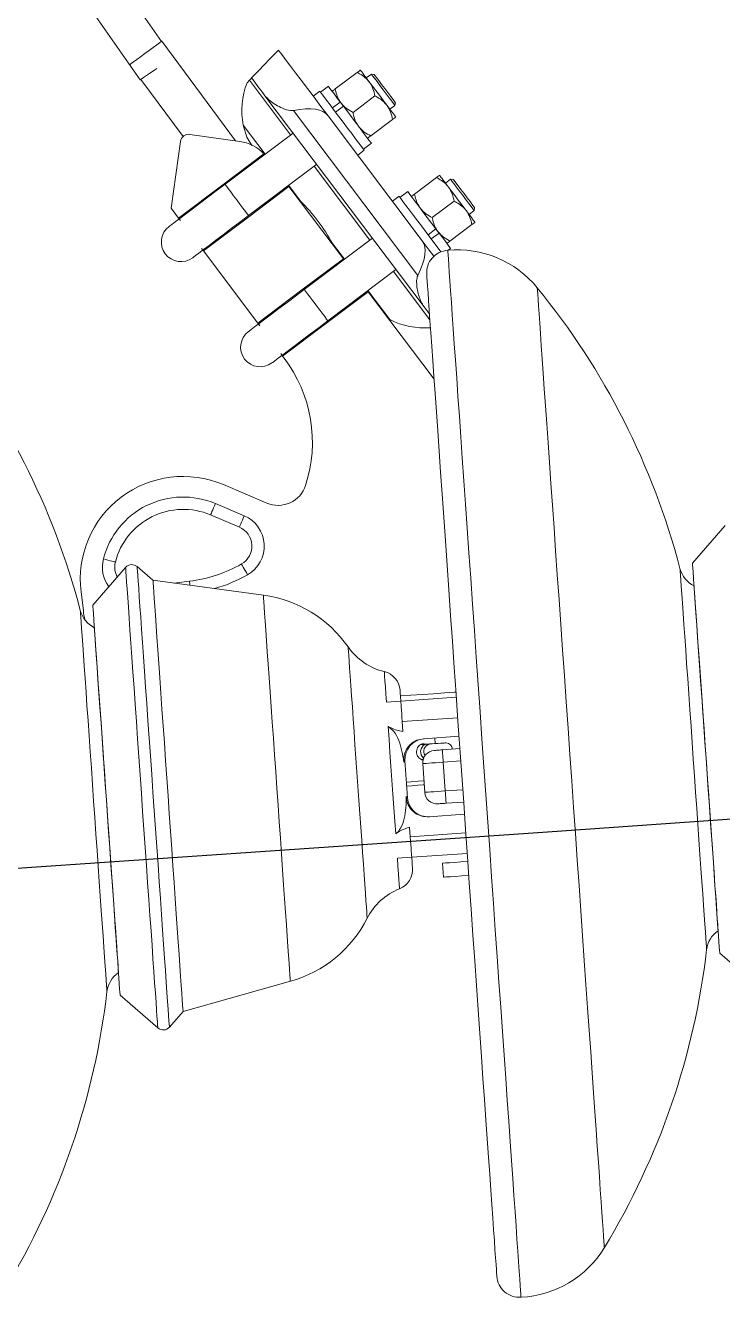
# Model space of a CAD drawing. Header units: millimetres. Extents: x 1587714 to 3094800, y -694377 to -413614.
# Drawn here: x 2255285.1 to 2255454.4, y -549895.6 to -549585.8 of the extents above; entities that cross this region are included whole.
import ezdxf

# ---------------------------------------------------------------- set-up
doc = ezdxf.new("R2010")
doc.units = ezdxf.units.MM

# ---------------------------------------------------------------- blocks, each defined once
blk = doc.blocks.new('poste RT1 vista lateral')
at = {"color": 7, "linetype": 'Continuous', "lineweight": 15}
for p, q in [((-1069.6401, 9155.9951), (-1078.793, 9169.1253)), ((-1086.6684, 9163.6359), (-1074.8026, 9146.6138)), ((-1051.6664, 9131.8375), (-1069.5402, 9156.0685)), ((-1041.2182, 9153.8693), (-1041.1949, 9153.8874)), ((-1074.5992, 9146.7549), (-1064.3608, 9132.8751)), ((-1048.8319, 9145.9405), (-1048.2537, 9146.5422)), ((-1027.3837, 9144.4327), (-1022.0689, 9148.4372)), ((-1018.6374, 9148.0462), (-1019.8774, 9147.1116)), ((-1017.9371, 9147.948), (-1018.6374, 9148.0462)), ((-1031.1722, 9143.9101), (-1032.7694, 9142.7066)), ((-1029.0691, 9145.086), (-1030.976, 9143.6498)), ((-1044.4829, 9142.7972), (-1005.8197, 9091.4895)), ((-1026.1733, 9141.2436), (-1028.0802, 9139.8064)), ((-1025.4137, 9140.2356), (-1027.3203, 9138.7984)), ((-1025.7615, 9140.6972), (-1026.1733, 9141.2436)), ((-1023.0882, 9138.7326), (-1017.7736, 9142.7371)), ((-1014.1482, 9139.5089), (-1012.9082, 9140.4435)), ((-1012.9082, 9140.4435), (-1012.8097, 9141.1435)), ((-1037.5797, 9139.2247), (-1007.3511, 9099.1103)), ((-1029.1585, 9137.9144), (-1006.2894, 9107.5665)), ((-1018.7928, 9133.0315), (-1013.478, 9137.037)), ((-1037.645, 9133.723), (-1054.1767, 9121.2651)), ((-1048.8741, 9132.6949), (-1049.7379, 9135.6389)), ((-1049.5405, 9134.7768), (-1049.7088, 9135.5397)), ((-1064.9793, 9131.6888), (-1067.2595, 9115.4639)), ((-1050.5969, 9131.6878), (-1062.7205, 9133.3911)), ((-1047.6727, 9130.696), (-1048.8741, 9132.6949)), ((-1020.5356, 9129.7948), (-1018.6288, 9131.232)), ((-1054.743, 9121.1392), (-1044.7418, 9128.6761)), ((-1044.7418, 9128.6761), (-1044.5783, 9128.4987)), ((-1021.9366, 9128.3309), (-1020.3394, 9129.5344)), ((-1048.4475, 9113.6624), (-1031.9156, 9126.1203)), ((-1065.4542, 9113.0683), (-1054.743, 9121.1392)), ((-1008.1255, 9118.8762), (-1002.8109, 9122.8806)), ((-999.3793, 9122.4896), (-1000.6193, 9121.556)), ((-998.6791, 9122.3914), (-999.3793, 9122.4896)), ((-1048.7248, 9113.1532), (-1038.6714, 9120.7291)), ((-1025.4316, 9103.1586), (-1038.6714, 9120.7291)), ((-1011.914, 9118.3535), (-1013.5114, 9117.15)), ((-1009.8111, 9119.5304), (-1011.718, 9118.0932)), ((-1067.2595, 9115.4639), (-1065.4542, 9113.0683)), ((-1035.8419, 9117.1986), (-1036.5176, 9117.87)), ((-1003.8301, 9113.176), (-998.5153, 9117.1805)), ((-993.6501, 9114.8869), (-993.5517, 9115.5869)), ((-1048.7248, 9113.1532), (-1059.436, 9105.0813)), ((-994.8901, 9113.9523), (-993.6501, 9114.8869)), ((-1002.9547, 9110.4314), (-1004.8615, 9108.9942)), ((-1002.1993, 9109.4291), (-1004.1062, 9107.9919)), ((-1002.623, 9109.9908), (-1002.1993, 9109.4291)), ((-999.5348, 9107.4759), (-994.22, 9111.4804)), ((-1018.387, 9108.1664), (-1034.9187, 9095.7095)), ((-1027.5878, 9106.0206), (-1028.0456, 9106.8522)), ((-999.9418, 9105.2449), (-999.3707, 9105.6754)), ((-1059.436, 9105.0813), (-1046.1962, 9087.5117)), ((-1035.485, 9095.5827), (-1025.4316, 9103.1586)), ((-1029.1893, 9088.1059), (-1012.6576, 9100.5637)), ((-1046.1962, 9087.5117), (-1035.485, 9095.5827)), ((-1029.4668, 9087.5966), (-1019.4134, 9095.1726)), ((-1003.4017, 9073.9243), (-1019.4134, 9095.1726)), ((-1029.4668, 9087.5966), (-1040.178, 9079.5247)), ((-1014.1494, 9088.411), (-1014.4731, 9088.6161)), ((-1040.178, 9079.5247), (-1039.8025, 9079.0269)), ((-1044.0039, 9043.8048), (-1054.5697, 9048.2899)), ((-1056.5233, 9043.6875), (-1049.5111, 9040.7111)), ((-1050.6834, 9037.9493), (-1057.6953, 9040.9257)), ((-932.6814, 9038.3456), (-940.6474, 9029.1817)), ((-1071.677, 9025.0313), (-1075.5042, 9028.3577)), ((-1078.3258, 9028.1603), (-1086.2917, 9018.9965)), ((-1089.1516, 9022.2308), (-1088.586, 9017.6236)), ((-1044.864, 9021.414), (-1071.677, 9025.0313)), ((-1066.6259, 9024.3499), (-1062.8125, 9024.8181)), ((-940.169, 9022.341), (-940.1705, 9022.341)), ((-1011.4832, 8995.683), (-1014.9659, 8995.4398)), ((-1011.4832, 8995.683), (-997.9965, 8996.6261)), ((-1011.1344, 8990.6952), (-1010.9693, 8988.3339)), ((-1005.5655, 8985.184), (-1006.6919, 8985.1048)), ((-1005.9856, 8986.5201), (-997.3321, 8987.1247)), ((-1005.5655, 8985.184), (-1005.6104, 8985.1744)), ((-1005.0978, 8985.2164), (-1005.5655, 8985.184)), ((-1003.1257, 8985.3537), (-1003.2207, 8986.7127)), ((-1001.382, 8983.8345), (-997.1228, 8984.1321)), ((-1010.4701, 8981.1938), (-1010.7449, 8980.8695)), ((-1006.1607, 8980.4928), (-1005.6724, 8973.51)), ((-1001.1728, 8980.8419), (-1000.6846, 8973.8591)), ((-996.216, 8971.164), (-1000.4752, 8970.8655)), ((-1004.6602, 8967.5658), (-996.0068, 8968.1714)), ((-1009.1779, 8962.7144), (-1009.343, 8965.0757)), ((-1012.3117, 8957.4826), (-1008.829, 8957.7267)), ((-995.3423, 8958.6699), (-1008.829, 8957.7267)), ((-1001.3671, 8956.2933), (-1001.1297, 8952.8973)), ((-934.0206, 8934.4132), (-924.8567, 8926.4472)), ((-1064.3526, 8920.2864), (-1038.3039, 8927.6001)), ((-1079.6649, 8924.228), (-1070.501, 8916.2619)), ((-1067.6796, 8916.4593), (-1064.3526, 8920.2864))]:
    blk.add_line(p, q, dxfattribs=at)
at = {"color": 8, "linetype": 'Continuous', "lineweight": 15}
for p, q in [((-1048.2537, 9146.5422), (-1038.2499, 9133.2671)), ((-1049.7379, 9135.6389), (-1044.4373, 9128.6046)), ((-1032.5207, 9125.6644), (-1018.9919, 9107.7105)), ((-1038.7079, 9121.0019), (-1035.8419, 9117.1986)), ((-1028.0456, 9106.8522), (-1025.1791, 9103.048)), ((-1013.2624, 9100.1078), (-1004.4113, 9088.362)), ((-1019.4499, 9095.4453), (-1014.1494, 9088.411)), ((-997.6478, 8991.6384), (-1011.1344, 8990.6952)), ((-1005.6104, 8985.1744), (-1006.7015, 8985.0981)), ((-1006.0584, 8981.5056), (-1006.4538, 8981.478)), ((-996.9136, 8981.1394), (-1001.1728, 8980.8419)), ((-1000.6846, 8973.8591), (-996.4253, 8974.1566)), ((-1009.1779, 8962.7144), (-995.6911, 8963.6576))]:
    blk.add_line(p, q, dxfattribs=at)
at = {"color": 7, "linetype": 'Continuous', "lineweight": 15, "flags": 128}
for points in [[(-1077.2657, 9150.3703), (-1077.2297, 9150.397), (-1076.946, 9150.6059), (-1076.3993, 9151.0093), (-1075.6306, 9151.5767), (-1074.6965, 9152.2652), (-1073.6665, 9153.0253), (-1072.617, 9153.7988), (-1071.6259, 9154.5302), (-1070.7664, 9155.1644), (-1070.1024, 9155.6536), (-1069.6832, 9155.9636), (-1069.5402, 9156.0685), (-1069.5402, 9156.0685)], [(-1041.2182, 9153.8693), (-1041.3524, 9153.7291), (-1041.7554, 9153.3105), (-1042.4251, 9152.6124), (-1043.3602, 9151.6387), (-1044.557, 9150.3922), (-1046.0126, 9148.8759), (-1047.7223, 9147.0963)], [(-1029.1585, 9137.9144), (-1030.8713, 9140.1879), (-1032.5496, 9142.4147), (-1034.1586, 9144.55), (-1035.6657, 9146.5499), (-1037.0406, 9148.3743), (-1038.2549, 9149.986), (-1039.2842, 9151.3516), (-1040.1072, 9152.4436), (-1040.7073, 9153.2399), (-1041.0723, 9153.7244), (-1041.1949, 9153.8874)], [(-1074.8026, 9146.6138), (-1074.7804, 9146.629), (-1074.5224, 9146.8083), (-1073.9929, 9147.1774), (-1073.2316, 9147.7086), (-1072.2949, 9148.3619), (-1071.252, 9149.0886), (-1070.7626, 9149.43)], [(-1021.3081, 9149.0104), (-1021.2714, 9148.9617), (-1021.1617, 9148.8168), (-1020.9812, 9148.5764), (-1020.7328, 9148.2465), (-1020.4205, 9147.8326), (-1020.05, 9147.3414), (-1019.6277, 9146.7807), (-1019.1604, 9146.1608)], [(-1044.4829, 9142.7972), (-1044.9983, 9143.481), (-1045.4852, 9144.1275), (-1045.9418, 9144.7331), (-1046.3669, 9145.2977), (-1046.7586, 9145.8175), (-1047.116, 9146.2914), (-1047.4374, 9146.7177), (-1047.7223, 9147.0963)], [(-1019.1604, 9146.1608), (-1018.6567, 9145.4913), (-1018.1245, 9144.7856), (-1017.5735, 9144.0541), (-1017.0128, 9143.3102), (-1016.452, 9142.5664), (-1015.901, 9141.8349), (-1015.3691, 9141.1292), (-1014.8651, 9140.4607)], [(-1015.7728, 9144.2448), (-1016.5457, 9145.27), (-1017.2612, 9146.2199), (-1017.8663, 9147.0229), (-1018.3162, 9147.6199), (-1018.5775, 9147.967), (-1018.6374, 9148.0462)], [(-1017.9371, 9147.948), (-1017.93, 9147.9384), (-1017.76, 9147.7124), (-1017.3778, 9147.206), (-1016.8177, 9146.4621), (-1016.1292, 9145.5485), (-1015.3734, 9144.5453)], [(-1031.1722, 9143.9101), (-1031.0633, 9143.7651), (-1030.7371, 9143.3322), (-1030.2071, 9142.6293), (-1029.4949, 9141.6842), (-1028.6295, 9140.536), (-1027.6465, 9139.2314), (-1026.586, 9137.8238), (-1025.4917, 9136.3713), (-1024.408, 9134.9332), (-1023.3797, 9133.5685), (-1022.4485, 9132.3335), (-1021.6529, 9131.2768), (-1021.0249, 9130.4442), (-1020.591, 9129.8682), (-1020.3683, 9129.5726), (-1020.3394, 9129.5344)], [(-1029.0691, 9145.086), (-1029.0489, 9145.0593), (-1028.8474, 9144.7923), (-1028.4383, 9144.2496), (-1027.8386, 9143.4533), (-1027.0728, 9142.4376), (-1026.1733, 9141.2436)], [(-1012.9082, 9140.4435), (-1012.968, 9140.5227), (-1013.2293, 9140.8698), (-1013.6792, 9141.4668), (-1014.2843, 9142.2698), (-1015, 9143.2187), (-1015.7728, 9144.2448)], [(-1015.3734, 9144.5453), (-1014.6179, 9143.5429), (-1013.9293, 9142.6293), (-1013.369, 9141.8855), (-1012.9871, 9141.3791), (-1012.8168, 9141.153), (-1012.8097, 9141.1435)], [(-1025.4137, 9140.2356), (-1025.4926, 9140.3405), (-1025.7615, 9140.6972)], [(-1025.4137, 9140.2356), (-1024.3711, 9138.8518), (-1023.307, 9137.4394), (-1022.2654, 9136.0575), (-1021.2895, 9134.7625), (-1020.4202, 9133.6085), (-1019.6931, 9132.6443), (-1019.139, 9131.9081), (-1018.7804, 9131.4322), (-1018.6323, 9131.2367), (-1018.6288, 9131.232)], [(-1014.8651, 9140.4607), (-1014.3978, 9139.8408), (-1013.9756, 9139.28), (-1013.6051, 9138.7879), (-1013.293, 9138.374), (-1013.0443, 9138.0441), (-1012.8638, 9137.8047), (-1012.7541, 9137.6588), (-1012.7174, 9137.6101)], [(-1054.1767, 9121.2651), (-1056.3006, 9119.6648), (-1058.3722, 9118.1037), (-1060.3406, 9116.6207), (-1062.1571, 9115.2522), (-1063.7769, 9114.0315), (-1065.1607, 9112.9882), (-1066.2739, 9112.1499), (-1067.089, 9111.5357), (-1067.5864, 9111.1609), (-1067.7535, 9111.035)], [(-1002.0501, 9123.4538), (-1002.0134, 9123.4052), (-1001.9037, 9123.2602), (-1001.7232, 9123.0199), (-1001.4746, 9122.6909), (-1001.1625, 9122.276), (-1000.792, 9121.7849), (-1000.3695, 9121.2241), (-999.9024, 9120.6042)], [(-996.5147, 9118.6883), (-997.2877, 9119.7144), (-998.0032, 9120.6633), (-998.6083, 9121.4663), (-999.0582, 9122.0633), (-999.3195, 9122.4105), (-999.3793, 9122.4896)], [(-998.6791, 9122.3914), (-998.6719, 9122.3819), (-998.502, 9122.1568), (-998.1198, 9121.6494), (-997.5597, 9120.9056), (-996.8712, 9119.992), (-996.1154, 9118.9896)], [(-1038.6714, 9120.7291), (-1038.7825, 9120.876), (-1038.8159, 9120.9208)], [(-1011.914, 9118.3535), (-1011.8052, 9118.2086), (-1011.4791, 9117.7766), (-1010.9491, 9117.0728), (-1010.2367, 9116.1277), (-1009.3715, 9114.9794), (-1008.3885, 9113.6748), (-1007.328, 9112.2672), (-1006.2336, 9110.8157), (-1005.15, 9109.3776), (-1004.1215, 9108.0128), (-1003.1905, 9106.7769), (-1002.3946, 9105.7212), (-1001.7669, 9104.8877), (-1001.7396, 9104.8515)], [(-1009.8111, 9119.5304), (-1009.8039, 9119.5208), (-1009.6409, 9119.3044), (-1009.268, 9118.8094), (-1008.7008, 9118.0569), (-1007.9626, 9117.0775), (-1007.0843, 9115.9112), (-1006.1025, 9114.6085), (-1005.058, 9113.2228), (-1003.9939, 9111.8104), (-1002.9547, 9110.4314)], [(-999.9024, 9120.6042), (-999.3984, 9119.9357), (-998.8665, 9119.229), (-998.3153, 9118.4985), (-997.7547, 9117.7537), (-997.194, 9117.0098), (-996.643, 9116.2783), (-996.1109, 9115.5726), (-995.6071, 9114.9041)], [(-993.6501, 9114.8869), (-993.71, 9114.9661), (-993.9713, 9115.3132), (-994.4212, 9115.9102), (-995.0263, 9116.7132), (-995.7418, 9117.6631), (-996.5147, 9118.6883)], [(-996.1154, 9118.9896), (-995.3598, 9117.9864), (-994.6713, 9117.0728), (-994.111, 9116.3298), (-993.7288, 9115.8225), (-993.5588, 9115.5965), (-993.5517, 9115.5869)], [(-1062.0243, 9103.4314), (-1061.8572, 9103.5573), (-1061.3598, 9103.9321), (-1060.5444, 9104.5462), (-1059.4313, 9105.3855), (-1058.0477, 9106.4278), (-1056.4277, 9107.6485), (-1054.6111, 9109.018), (-1052.643, 9110.501), (-1050.5714, 9112.0622), (-1048.4475, 9113.6624)], [(-995.6071, 9114.9041), (-995.1398, 9114.2842), (-994.7173, 9113.7235), (-994.347, 9113.2314), (-994.0347, 9112.8175), (-993.7863, 9112.4875), (-993.6056, 9112.2481), (-993.4961, 9112.1022), (-993.4594, 9112.0536)], [(-1002.623, 9109.9908), (-1002.947, 9110.4209), (-1002.9547, 9110.4314)], [(-1002.1993, 9109.4291), (-1001.3081, 9108.2465), (-1000.5531, 9107.2442), (-999.9661, 9106.465), (-999.5713, 9105.9415), (-999.3848, 9105.6945), (-999.3707, 9105.6754)], [(-1003.4348, 9103.7779), (-1004.5766, 9105.293), (-1006.2894, 9107.5665)], [(-1025.2871, 9102.967), (-1025.3097, 9102.9965), (-1025.4316, 9103.1586)], [(-1034.9187, 9095.7095), (-1037.0426, 9094.1083), (-1039.1142, 9092.5481), (-1041.0823, 9091.0641), (-1042.8988, 9089.6956), (-1044.5189, 9088.4749), (-1045.9024, 9087.4326), (-1047.0156, 9086.5933), (-1047.831, 9085.9792), (-1048.3283, 9085.6044), (-1048.4955, 9085.4785)], [(-1019.4134, 9095.1726), (-1019.5352, 9095.3337), (-1019.5579, 9095.3643)], [(-1004.5083, 9089.7491), (-1004.8174, 9090.1591), (-1005.3043, 9090.8057), (-1005.8197, 9091.4895)], [(-1042.7663, 9077.8748), (-1042.5991, 9078.0017), (-1042.1018, 9078.3765), (-1041.2864, 9078.9906), (-1040.1732, 9079.8289), (-1038.7897, 9080.8722), (-1037.1696, 9082.0929), (-1035.3531, 9083.4615), (-1033.3847, 9084.9444), (-1031.3134, 9086.5056), (-1029.1893, 9088.1059)], [(-1056.5233, 9043.6875), (-1056.7519, 9043.1487), (-1056.9717, 9042.6308), (-1057.1744, 9042.1531), (-1057.352, 9041.7344), (-1057.4979, 9041.3911), (-1057.6062, 9041.1355), (-1057.6729, 9040.9791), (-1057.6953, 9040.9257)], [(-1049.5111, 9040.7111), (-1049.74, 9040.1723), (-1049.9598, 9039.6544), (-1050.1625, 9039.1766), (-1050.3401, 9038.758), (-1050.4858, 9038.4147), (-1050.5943, 9038.1591), (-1050.6608, 9038.0027), (-1050.6834, 9037.9493)], [(-1080.8112, 9029.4759), (-1080.867, 9029.4902), (-1081.0325, 9029.5321), (-1081.3011, 9029.6008), (-1081.6626, 9029.6933), (-1082.1032, 9029.8049), (-1082.6058, 9029.9336), (-1083.151, 9030.0729), (-1083.7182, 9030.2169)], [(-1048.6869, 9026.3898), (-1048.9761, 9026.899), (-1049.2539, 9027.3883), (-1049.5099, 9027.8394), (-1049.7345, 9028.2342), (-1049.9186, 9028.5594), (-1050.0554, 9028.7997), (-1050.1398, 9028.9485), (-1050.1682, 9028.999)], [(-940.6474, 9029.1817), (-940.6443, 9029.1378), (-940.6198, 9028.7869), (-940.571, 9028.0888), (-940.4982, 9027.0474), (-940.402, 9025.6712), (-940.283, 9023.9708), (-940.1422, 9021.9576), (-939.9807, 9019.6469), (-939.7995, 9017.0557), (-939.6, 9014.2043), (-939.3839, 9011.1125), (-939.1525, 9007.8032), (-938.9077, 9004.3023), (-938.6511, 9000.6344), (-938.3849, 8996.8274), (-938.1109, 8992.9087), (-937.8311, 8988.9071), (-937.5477, 8984.854), (-937.2627, 8980.778), (-936.9782, 8976.7087), (-936.6962, 8972.6775), (-936.4191, 8968.714), (-936.1487, 8964.8478), (-935.8872, 8961.1065), (-935.6362, 8957.5188), (-935.3979, 8954.1104), (-935.1739, 8950.907), (-934.9659, 8947.9325), (-934.7754, 8945.2088), (-934.604, 8942.7559), (-934.4526, 8940.5921), (-934.3226, 8938.7333), (-934.215, 8937.1932), (-934.1304, 8935.9839), (-934.0694, 8935.1132), (-934.0327, 8934.5887), (-934.0206, 8934.4132)], [(-1071.677, 9025.0313), (-1071.6645, 9024.852), (-1071.6271, 9024.317), (-1071.565, 9023.4282), (-1071.4787, 9022.1932), (-1071.3686, 9020.6196), (-1071.2357, 9018.719), (-1071.0807, 9016.5036), (-1070.9048, 9013.9878), (-1070.7092, 9011.1907), (-1070.4952, 9008.1294), (-1070.2643, 9004.8268), (-1070.0179, 9001.3039), (-1069.7579, 8997.5855), (-1069.486, 8993.6965), (-1069.2039, 8989.6643), (-1068.9139, 8985.5158), (-1068.6176, 8981.2796), (-1068.3172, 8976.9843), (-1068.0148, 8972.6593), (-1067.7124, 8968.3344), (-1067.4121, 8964.0391), (-1067.1158, 8959.8019), (-1066.8257, 8955.6534), (-1066.5438, 8951.6213), (-1066.2718, 8947.7322), (-1066.0118, 8944.0138), (-1065.7654, 8940.491), (-1065.5345, 8937.1884), (-1065.3204, 8934.1271), (-1065.1248, 8931.33), (-1064.949, 8928.8151), (-1064.794, 8926.5988), (-1064.6611, 8924.6981), (-1064.551, 8923.1246), (-1064.4647, 8921.8895), (-1064.4025, 8921.0007), (-1064.3651, 8920.4657), (-1064.3526, 8920.2864)], [(-1062.8125, 9024.8181), (-1062.8054, 9024.7609), (-1062.7846, 9024.5921), (-1062.7508, 9024.3165), (-1062.7055, 9023.9465), (-1062.6897, 9023.8189)], [(-940.2655, 9023.699), (-940.253, 9023.5207), (-940.2156, 9022.9857), (-940.1537, 9022.0997), (-940.0676, 9020.8695), (-939.9583, 9019.3064), (-939.8267, 9017.4229), (-939.6737, 9015.2361), (-939.5007, 9012.7633), (-939.3094, 9010.0262), (-939.1012, 9007.0488), (-938.8779, 9003.8559), (-938.6415, 9000.4742), (-938.3939, 8996.9342), (-938.1372, 8993.2644), (-937.8738, 8989.4965), (-937.6058, 8985.6637), (-937.3354, 8981.7965), (-937.0651, 8977.9303), (-936.797, 8974.0975), (-936.5335, 8970.3295), (-936.277, 8966.6598), (-936.0294, 8963.1197), (-935.7929, 8959.738), (-935.5696, 8956.5451), (-935.3614, 8953.5677), (-935.17, 8950.8307), (-934.9971, 8948.3578), (-934.8442, 8946.171), (-934.7125, 8944.2875), (-934.6031, 8942.7245), (-934.5172, 8941.4942), (-934.4552, 8940.6083), (-934.4178, 8940.0733), (-934.4053, 8939.8949), (-934.4053, 8939.8949)], [(-1086.2917, 9018.9965), (-1086.2886, 9018.9526), (-1086.2642, 9018.6026), (-1086.2153, 9017.9045), (-1086.1425, 9016.8631), (-1086.0463, 9015.487), (-1085.9273, 9013.7856), (-1085.7865, 9011.7724), (-1085.625, 9009.4626), (-1085.4438, 9006.8715), (-1085.2445, 9004.02), (-1085.0282, 9000.9282), (-1084.7968, 8997.6189), (-1084.552, 8994.118), (-1084.2956, 8990.4501), (-1084.0292, 8986.6421), (-1083.7553, 8982.7235), (-1083.4755, 8978.7228), (-1083.192, 8974.6697), (-1082.907, 8970.5927), (-1082.6225, 8966.5244), (-1082.3407, 8962.4932), (-1082.0635, 8958.5297), (-1081.7931, 8954.6635), (-1081.5315, 8950.9223), (-1081.2806, 8947.3345), (-1081.0422, 8943.9261), (-1080.8182, 8940.7227), (-1080.6103, 8937.7482), (-1080.4198, 8935.0245), (-1080.2483, 8932.5716), (-1080.097, 8930.4078), (-1079.967, 8928.5491), (-1079.8593, 8927.0089), (-1079.7747, 8925.7996), (-1079.7139, 8924.9289), (-1079.6772, 8924.4034), (-1079.6649, 8924.228)], [(-1085.9099, 9013.5148), (-1085.8974, 9013.3364), (-1085.8599, 9012.8014), (-1085.798, 9011.9154), (-1085.712, 9010.6852), (-1085.6027, 9009.1221), (-1085.471, 9007.2386), (-1085.318, 9005.0519), (-1085.1452, 9002.579), (-1084.9537, 8999.8419), (-1084.7456, 8996.8646), (-1084.5223, 8993.6717), (-1084.2858, 8990.2899), (-1084.0382, 8986.7499), (-1083.7817, 8983.0801), (-1083.5182, 8979.3122), (-1083.2501, 8975.4784), (-1082.9797, 8971.6122), (-1082.7094, 8967.746), (-1082.4414, 8963.9132), (-1082.1779, 8960.1452), (-1081.9213, 8956.4755), (-1081.6737, 8952.9355), (-1081.4373, 8949.5537), (-1081.214, 8946.3608), (-1081.0057, 8943.3835), (-1080.8144, 8940.6464), (-1080.6414, 8938.1735), (-1080.4885, 8935.9868), (-1080.3568, 8934.1033), (-1080.2475, 8932.5392), (-1080.1615, 8931.3099), (-1080.0995, 8930.424), (-1080.0621, 8929.889), (-1080.0497, 8929.7097), (-1080.0497, 8929.7097)], [(-1011.6686, 8998.3342), (-1011.6568, 8998.1654), (-1011.6215, 8997.6609), (-1011.5634, 8996.8293), (-1011.4832, 8995.683)], [(-1011.1344, 8990.6952), (-1011.2025, 8991.668), (-1011.268, 8992.6045), (-1011.3282, 8993.4666), (-1011.3811, 8994.2219), (-1011.4245, 8994.8428), (-1011.4567, 8995.3034), (-1011.4766, 8995.5876), (-1011.4832, 8995.683)], [(-1012.7278, 8963.4335), (-1012.942, 8966.4958), (-1013.1677, 8969.7239), (-1013.4013, 8973.0647), (-1013.6388, 8976.4616), (-1013.8764, 8979.8586), (-1014.1099, 8983.1984), (-1014.3357, 8986.4266), (-1014.5498, 8989.4898)], [(-1000.5488, 8985.534), (-1000.6981, 8985.5235), (-1001.1235, 8985.4939), (-1001.7601, 8985.45), (-1002.511, 8985.3976), (-1003.262, 8985.3442), (-1003.8986, 8985.3003), (-1004.3239, 8985.2707), (-1004.4733, 8985.2602)], [(-1003.3773, 8983.6943), (-1003.3389, 8983.6972), (-1003.2254, 8983.7058), (-1003.041, 8983.7182), (-1002.7929, 8983.7353), (-1002.4905, 8983.7563), (-1002.1456, 8983.7811), (-1001.7713, 8983.8068), (-1001.382, 8983.8345)], [(-1001.382, 8983.8345), (-1001.3781, 8983.7763), (-1001.3662, 8983.6066), (-1001.3468, 8983.33), (-1001.3208, 8982.9581), (-1001.2891, 8982.5041), (-1001.2529, 8981.9872), (-1001.2136, 8981.4255), (-1001.1728, 8980.8419)], [(-1010.4701, 8981.1938), (-1010.3924, 8980.0828), (-1010.3139, 8978.9612), (-1010.2351, 8977.8349), (-1010.1561, 8976.7048), (-1010.0771, 8975.5747), (-1009.9983, 8974.4484), (-1009.9199, 8973.3269), (-1009.8422, 8972.2159)], [(-1001.1728, 8980.8419), (-1002.1459, 8980.7732), (-1003.0816, 8980.7084), (-1003.9439, 8980.6483), (-1004.6998, 8980.5949), (-1005.32, 8980.552), (-1005.781, 8980.5195), (-1006.0648, 8980.4995), (-1006.1607, 8980.4928)], [(-1010.1085, 8976.0239), (-1008.9475, 8976.105), (-1007.3004, 8976.2204), (-1005.8688, 8976.3205)], [(-1005.7991, 8975.323), (-1006.0189, 8975.3077), (-1007.3355, 8975.2152), (-1008.8068, 8975.1122), (-1010.0388, 8975.0264)], [(-1005.6724, 8973.51), (-1005.5765, 8973.5167), (-1005.2927, 8973.5367), (-1004.8317, 8973.5682), (-1004.2115, 8973.6121), (-1003.4556, 8973.6645), (-1002.5932, 8973.7256), (-1001.6575, 8973.7904), (-1000.6846, 8973.8591)], [(-1000.6846, 8973.8591), (-1000.6437, 8973.2745), (-1000.6044, 8972.7137), (-1000.5682, 8972.1959), (-1000.5365, 8971.7429), (-1000.5105, 8971.37), (-1000.4912, 8971.0934), (-1000.4793, 8970.9237), (-1000.4752, 8970.8655)], [(-1000.4752, 8970.8655), (-1000.8644, 8970.8388), (-1001.2388, 8970.8121), (-1001.5836, 8970.7882), (-1001.8861, 8970.7673), (-1002.1341, 8970.7501), (-1002.3186, 8970.7367), (-1002.432, 8970.7291), (-1002.4704, 8970.7263)], [(-1008.829, 8957.7267), (-1008.8357, 8957.8221), (-1008.8556, 8958.1063), (-1008.8878, 8958.5669), (-1008.9312, 8959.1877), (-1008.984, 8959.9431), (-1009.0443, 8960.8052), (-1009.1098, 8961.7417), (-1009.1779, 8962.7144)], [(-1008.829, 8957.7267), (-1008.7489, 8956.5804), (-1008.6908, 8955.7488), (-1008.6555, 8955.2443), (-1008.6437, 8955.0755)], [(-995.2063, 8956.7235), (-996.8929, 8956.6061), (-998.4398, 8956.4974), (-999.6816, 8956.4106), (-1000.5941, 8956.3468), (-1001.1592, 8956.3076), (-1001.3662, 8956.2933), (-1001.3671, 8956.2933)], [(-994.9688, 8953.3284), (-996.6554, 8953.2101), (-998.2025, 8953.1024), (-999.4443, 8953.0156), (-1000.3566, 8952.9517), (-1000.9218, 8952.9126), (-1001.1288, 8952.8973), (-1001.1297, 8952.8973)]]:
    blk.add_lwpolyline(points, dxfattribs=at)
at = {"color": 8, "linetype": 'Continuous', "lineweight": 15, "flags": 128}
for points in [[(-1054.5985, 9120.9475), (-1054.6212, 9120.9771), (-1054.743, 9121.1392)], [(-1051.3121, 9117.4638), (-1052.0849, 9118.4899), (-1052.8006, 9119.4388), (-1053.4057, 9120.2418), (-1053.8556, 9120.8388), (-1054.1169, 9121.186), (-1054.1767, 9121.2651)], [(-1048.4475, 9113.6624), (-1048.5074, 9113.7416), (-1048.7687, 9114.0887), (-1049.2186, 9114.6857), (-1049.8237, 9115.4887), (-1050.5392, 9116.4386), (-1051.3121, 9117.4638)], [(-1048.7248, 9113.1532), (-1048.8469, 9113.3143), (-1048.8693, 9113.3448)], [(-1035.3405, 9095.391), (-1035.3631, 9095.4215), (-1035.485, 9095.5827)], [(-1032.0541, 9091.9072), (-1032.8268, 9092.9334), (-1033.5423, 9093.8832), (-1034.1477, 9094.6862), (-1034.5976, 9095.2832), (-1034.8586, 9095.6294), (-1034.9187, 9095.7095)], [(-978.3505, 9096.1268), (-978.3381, 9095.9494), (-978.301, 9095.4192), (-978.2392, 9094.5361), (-978.153, 9093.3039), (-978.0428, 9091.7265), (-977.9085, 9089.8077), (-977.7509, 9087.5542), (-977.5705, 9084.9726), (-977.3675, 9082.0706), (-977.1427, 9078.8567), (-976.8969, 9075.3415), (-976.6309, 9071.5353), (-976.3451, 9067.4489), (-976.0407, 9063.0963), (-975.7186, 9058.4891), (-975.3796, 9053.6425), (-975.025, 9048.5699), (-974.6557, 9043.2885), (-974.2728, 9037.8134), (-973.8775, 9032.161), (-973.471, 9026.3484), (-973.0546, 9020.3936), (-972.6296, 9014.3139), (-972.1971, 9008.1294), (-971.7585, 9001.858), (-971.3152, 8995.5189), (-970.8685, 8989.1303), (-970.4198, 8982.713), (-969.9703, 8976.2852), (-969.5216, 8969.8679), (-969.0749, 8963.4802), (-968.6316, 8957.1402), (-968.193, 8950.8688), (-967.7605, 8944.6843), (-967.3354, 8938.6055), (-966.919, 8932.6508), (-966.5126, 8926.8382), (-966.1173, 8921.1857), (-965.7344, 8915.7097), (-965.3651, 8910.4283), (-965.0105, 8905.3557), (-964.6715, 8900.5091), (-964.3494, 8895.9029), (-964.045, 8891.5493), (-963.7592, 8887.4638), (-963.4932, 8883.6567), (-963.2472, 8880.1415), (-963.0225, 8876.9286), (-962.8196, 8874.0256), (-962.6391, 8871.444), (-962.4816, 8869.1905), (-962.3473, 8867.2717), (-962.2371, 8865.6943), (-962.1509, 8864.4621), (-962.0891, 8863.579), (-962.052, 8863.0488), (-962.0396, 8862.8714)], [(-1029.1893, 9088.1059), (-1029.2494, 9088.186), (-1029.5104, 9088.5321), (-1029.9603, 9089.1291), (-1030.5657, 9089.9321), (-1031.2812, 9090.882), (-1032.0541, 9091.9072)], [(-1029.4668, 9087.5966), (-1029.5886, 9087.7587), (-1029.6113, 9087.7883)], [(-1075.5042, 9028.3577), (-1075.5011, 9028.3139), (-1075.4765, 9027.9601), (-1075.4271, 9027.2553), (-1075.3537, 9026.2043), (-1075.2563, 9024.8129), (-1075.1359, 9023.0896), (-1074.9929, 9021.0469), (-1074.8286, 9018.6961), (-1074.6438, 9016.0525), (-1074.4396, 9013.1333), (-1074.2175, 9009.9566), (-1073.9787, 9006.5424), (-1073.7249, 9002.9118), (-1073.4575, 8999.0895), (-1073.1785, 8995.0974), (-1072.8893, 8990.9623), (-1072.592, 8986.7108), (-1072.2883, 8982.3678), (-1071.9802, 8977.9618), (-1071.6696, 8973.5215), (-1071.3586, 8969.0735), (-1071.0491, 8964.6466), (-1070.743, 8960.2692), (-1070.4423, 8955.9681), (-1070.1488, 8951.771), (-1069.8644, 8947.7046), (-1069.591, 8943.7945), (-1069.3301, 8940.0647), (-1069.0837, 8936.5399), (-1068.8531, 8933.2421), (-1068.6398, 8930.1913), (-1068.4451, 8927.4085), (-1068.2704, 8924.9089), (-1068.1166, 8922.7107), (-1067.9849, 8920.8252), (-1067.8759, 8919.2669), (-1067.7904, 8918.0443), (-1067.7289, 8917.166), (-1067.6919, 8916.6367), (-1067.6796, 8916.4593)], [(-1078.3258, 9028.1603), (-1078.3227, 9028.1165), (-1078.298, 9027.7627), (-1078.2487, 9027.0588), (-1078.1751, 9026.0069), (-1078.0778, 9024.6155), (-1077.9574, 9022.8922), (-1077.8145, 9020.8495), (-1077.6501, 9018.4987), (-1077.4652, 9015.8551), (-1077.2611, 9012.9359), (-1077.0391, 9009.7592), (-1076.8003, 9006.345), (-1076.5464, 9002.7144), (-1076.2791, 8998.8921), (-1076, 8994.9), (-1075.7108, 8990.7658), (-1075.4135, 8986.5134), (-1075.1098, 8982.1703), (-1074.8017, 8977.7644), (-1074.4912, 8973.3241), (-1074.1802, 8968.8761), (-1073.8706, 8964.4492), (-1073.5646, 8960.0718), (-1073.2638, 8955.7707), (-1072.9703, 8951.5736), (-1072.6859, 8947.5071), (-1072.4125, 8943.5971), (-1072.1517, 8939.8682), (-1071.9052, 8936.3425), (-1071.6746, 8933.0447), (-1071.4613, 8929.9939), (-1071.2667, 8927.211), (-1071.0919, 8924.7115), (-1070.9382, 8922.5132), (-1070.8064, 8920.6288), (-1070.6974, 8919.0695), (-1070.6119, 8917.8479), (-1070.5505, 8916.9686), (-1070.5134, 8916.4393), (-1070.501, 8916.2619), (-1070.501, 8916.2619)], [(-1044.864, 9021.414), (-1044.8515, 9021.2357), (-1044.8142, 9020.7016), (-1044.7522, 9019.8157), (-1044.6661, 9018.5854), (-1044.5567, 9017.0195), (-1044.4246, 9015.1303), (-1044.2708, 9012.9311), (-1044.0966, 9010.4401), (-1043.9033, 9007.6754), (-1043.6923, 9004.658), (-1043.4653, 9001.4117), (-1043.2239, 8997.9603), (-1042.9701, 8994.3306), (-1042.7057, 8990.5503), (-1042.4328, 8986.6478), (-1042.1535, 8982.6529), (-1041.8698, 8978.595), (-1041.5839, 8974.5076), (-1041.2981, 8970.4192), (-1041.0144, 8966.3622), (-1040.7349, 8962.3663), (-1040.4621, 8958.4639), (-1040.1977, 8954.6835), (-1039.9439, 8951.0539), (-1039.7026, 8947.6025), (-1039.4755, 8944.3562), (-1039.2646, 8941.3388), (-1039.0713, 8938.5741), (-1038.8971, 8936.0831), (-1038.7433, 8933.8849), (-1038.6112, 8931.9947), (-1038.5017, 8930.4287), (-1038.4156, 8929.1985), (-1038.3537, 8928.3125), (-1038.3163, 8927.7785), (-1038.3039, 8927.6001), (-1038.3039, 8927.6001)], [(-1024.2688, 9008.8465), (-1024.2658, 9008.8027), (-1024.2414, 9008.4536), (-1024.1929, 9007.7593), (-1024.1206, 9006.7275), (-1024.0256, 9005.3675), (-1023.9087, 9003.6957), (-1023.7712, 9001.7292), (-1023.6145, 8999.4891), (-1023.4403, 8996.9981), (-1023.2505, 8994.283), (-1023.047, 8991.3733), (-1022.832, 8988.2987), (-1022.6079, 8985.0934), (-1022.3768, 8981.7898), (-1022.1415, 8978.4234), (-1021.9042, 8975.0302), (-1021.6675, 8971.6465), (-1021.434, 8968.3068), (-1021.2062, 8965.0481), (-1020.9863, 8961.9038), (-1020.7768, 8958.9083), (-1020.5799, 8956.0921), (-1020.3976, 8953.4857), (-1020.232, 8951.1168), (-1020.0847, 8949.0101), (-1019.9572, 8947.1886), (-1019.8511, 8945.6704), (-1019.7675, 8944.4735), (-1019.707, 8943.6095), (-1019.6705, 8943.0869), (-1019.6583, 8942.9123)], [(-1014.9659, 8995.4398), (-1015.1078, 8997.4682), (-1015.2292, 8999.2039), (-1015.3283, 9000.622), (-1015.4039, 9001.7035), (-1015.4549, 9002.4331), (-1015.4806, 9002.8002), (-1015.4838, 9002.846)], [(-1011.5699, 8996.9237), (-1009.0768, 8997.0982), (-1006.2465, 8997.2956), (-1003.5062, 8997.4873), (-1000.8991, 8997.6695), (-998.4663, 8997.8402), (-998.0833, 8997.8669)], [(-1000.4901, 8985.533), (-1000.5614, 8985.5273), (-1000.9411, 8985.5015), (-1001.5871, 8985.4558), (-1002.3898, 8985.3995), (-1003.213, 8985.3423), (-1003.917, 8985.2927), (-1004.3824, 8985.2602), (-1004.5311, 8985.2498)], [(-1011.7938, 8950.0763), (-1011.797, 8950.1221), (-1011.8228, 8950.4902), (-1011.8738, 8951.2188), (-1011.9494, 8952.3003), (-1012.0485, 8953.7194), (-1012.1699, 8955.4551), (-1012.3117, 8957.4826)]]:
    blk.add_lwpolyline(points, dxfattribs=at)
at = {"color": 5, "linetype": 'Continuous', "lineweight": 15, "flags": 128}
for points in [[(-1000.0762, 9105.2325), (-1000.0731, 9105.1886), (-1000.0483, 9104.8338), (-999.9987, 9104.1262), (-999.9247, 9103.0667), (-999.8262, 9101.6591), (-999.7037, 9099.9072), (-999.5574, 9097.8148), (-999.3878, 9095.3887), (-999.1953, 9092.6363), (-998.9805, 9089.5636), (-998.7439, 9086.18), (-998.4862, 9082.4959), (-998.2082, 9078.5201), (-997.9106, 9074.2638), (-997.5943, 9069.7396), (-997.26, 9064.9598), (-996.9088, 9059.9377), (-996.5417, 9054.6877), (-996.1596, 9049.2232), (-995.7637, 9043.5612), (-995.3549, 9037.7162), (-994.9346, 9031.7042), (-994.5038, 9025.5435), (-994.0637, 9019.2502), (-993.6156, 9012.8415), (-993.1607, 9006.3365), (-992.7003, 8999.7523), (-992.2356, 8993.108), (-991.7681, 8986.4209), (-991.2988, 8979.7108), (-990.8293, 8972.996), (-990.3607, 8966.2955), (-989.8944, 8959.6274), (-989.4317, 8953.0098), (-988.9739, 8946.4629), (-988.5222, 8940.0036), (-988.0781, 8933.6512), (-987.6425, 8927.4218), (-987.2166, 8921.3336), (-986.802, 8915.4027), (-986.3995, 8909.6472), (-986.0104, 8904.0825), (-985.6356, 8898.7229), (-985.2763, 8893.5854), (-984.9335, 8888.6826), (-984.6081, 8884.0287), (-984.301, 8879.637), (-984.0131, 8875.52), (-983.7452, 8871.6881), (-983.4979, 8868.1529), (-983.2721, 8864.9247), (-983.0684, 8862.0102), (-982.8873, 8859.4201), (-982.7292, 8857.1608), (-982.5948, 8855.2372), (-982.4843, 8853.657), (-982.398, 8852.423), (-982.3362, 8851.5389), (-982.299, 8851.0077), (-982.2866, 8850.8303)], [(-1005.1805, 9099.3626), (-1005.1681, 9099.1843), (-1005.1307, 9098.6493), (-1005.0685, 9097.7595), (-1004.9816, 9096.5168), (-1004.8703, 9094.9261), (-1004.735, 9092.9911), (-1004.576, 9090.7176), (-1004.3939, 9088.1131), (-1004.1891, 9085.1843), (-1003.9622, 9081.9399), (-1003.714, 9078.3894), (-1003.4451, 9074.5442), (-1003.1562, 9070.4138), (-1002.8484, 9066.0117), (-1002.5225, 9061.3511), (-1002.1794, 9056.4444), (-1001.8201, 9051.306), (-1001.4458, 9045.9521), (-1001.0574, 9040.3979), (-1000.6562, 9034.6596), (-1000.2431, 9028.7545), (-999.8197, 9022.6986), (-999.3871, 9016.5112), (-998.9464, 9010.2103), (-998.4991, 9003.813), (-998.0465, 8997.3395), (-997.5896, 8990.8078), (-997.1302, 8984.237), (-996.6695, 8977.648), (-996.2087, 8971.0581), (-995.7493, 8964.4883), (-995.2925, 8957.9566), (-994.8398, 8951.483), (-994.3924, 8945.0858), (-993.9518, 8938.7839), (-993.5191, 8932.5964), (-993.0957, 8926.5416), (-992.6827, 8920.6355), (-992.2815, 8914.8972), (-991.8931, 8909.343), (-991.5188, 8903.9891), (-991.1595, 8898.8516), (-990.8164, 8893.945), (-990.4904, 8889.2834), (-990.1826, 8884.8822), (-989.8938, 8880.7518), (-989.6249, 8876.9066), (-989.3766, 8873.3561), (-989.1497, 8870.1117), (-988.9449, 8867.183), (-988.7628, 8864.5775), (-988.6039, 8862.3049), (-988.4686, 8860.3699), (-988.3574, 8858.7792), (-988.2705, 8857.5366), (-988.2082, 8856.6468), (-988.1708, 8856.1118), (-988.1584, 8855.9334)], [(-943.6726, 9027.8809), (-943.6603, 9027.7054), (-943.6234, 9027.178), (-943.5622, 9026.3035), (-943.4773, 9025.0885), (-943.3692, 9023.5436), (-943.2388, 9021.6782), (-943.087, 9019.5076), (-942.9151, 9017.0491), (-942.7243, 9014.3197), (-942.516, 9011.3423), (-942.2919, 9008.137), (-942.0537, 9004.7305), (-941.8031, 9001.1475), (-941.5422, 8997.4158), (-941.2729, 8993.5639), (-940.9971, 8989.6204), (-940.717, 8985.616), (-940.4349, 8981.58), (-940.1527, 8977.545), (-939.8727, 8973.5405), (-939.5969, 8969.5971), (-939.3275, 8965.7443), (-939.0666, 8962.0125), (-938.816, 8958.4296), (-938.5778, 8955.0231), (-938.3537, 8951.8187), (-938.1455, 8948.8404), (-937.9547, 8946.1119), (-937.7827, 8943.6524), (-937.6309, 8941.4828), (-937.5005, 8939.6174), (-937.3924, 8938.0715), (-937.3075, 8936.8565), (-937.2464, 8935.9829), (-937.2095, 8935.4556), (-937.1973, 8935.2791)], [(-1089.3169, 9017.6966), (-1089.3046, 9017.5202), (-1089.2678, 9016.9938), (-1089.2066, 9016.1192), (-1089.1216, 9014.9043), (-1089.0136, 9013.3584), (-1088.8832, 9011.4939), (-1088.7313, 9009.3234), (-1088.5594, 9006.8648), (-1088.3686, 9004.1354), (-1088.1603, 9001.158), (-1087.9363, 8997.9527), (-1087.698, 8994.5462), (-1087.4476, 8990.9632), (-1087.1866, 8987.2315), (-1086.9172, 8983.3796), (-1086.6415, 8979.4362), (-1086.3615, 8975.4307), (-1086.0793, 8971.3957), (-1085.797, 8967.3607), (-1085.517, 8963.3553), (-1085.2413, 8959.4119), (-1084.9718, 8955.56), (-1084.7109, 8951.8282), (-1084.4604, 8948.2453), (-1084.2221, 8944.8388), (-1083.9981, 8941.6344), (-1083.7899, 8938.6561), (-1083.599, 8935.9267), (-1083.4271, 8933.4681), (-1083.2754, 8931.2975), (-1083.145, 8929.4331), (-1083.0368, 8927.8872), (-1082.9518, 8926.6722), (-1082.8908, 8925.7987), (-1082.8538, 8925.2713), (-1082.8416, 8925.0948)]]:
    blk.add_lwpolyline(points, dxfattribs=at)
at = {"color": 7, "linetype": 'Continuous', "lineweight": 15}
for centre, radius, start, end in [((-1031.9323, 9139.2635), 18.1708, 158.441914, 191.50652), ((-1205.657, 9298.0432), 218.4681, 316.094649, 316.295999), ((-1062.9987, 9131.4107), 2, 82, 172.000001), ((-1051.9886, 9121.7847), 10, 43.558267, 82), ((-1064.8889, 9107.2331), 4.76, 127, 307), ((-1005.7571, 9104.5279), 18.1708, 242.49348, 274.677627), ((-1045.6308, 9081.6768), 4.76, 127, 307), ((-1066.956, 9058.5651), 34, 342.059632, 37), ((-1064.3379, 9025.2771), 25, 67, 187), ((-1041.2688, 9050.2484), 7, 247, 342.059632), ((-1064.3379, 9025.2771), 20, 67, 165.700158), ((-1064.3379, 9025.2771), 17, 67, 165.700158), ((-1052.6371, 9033.3467), 8, 299.587805, 67), ((-1052.6371, 9033.3467), 5, 299.587805, 67), ((-1075.9661, 9028.2411), 8, 165.700158, 216.526356), ((-1075.9661, 9028.2411), 5, 165.700158, 208.782273), ((-1076.8164, 9026.8486), 2, 49, 139), ((-1066.956, 9058.5651), 34, 277, 299.587805), ((-1066.956, 9058.5651), 37, 286.076717, 299.587805), ((-1048.8744, 8991.6835), 30, 34.89653, 82.317581), ((-1058.8095, 9021.28), 30, 187, 191.195903), ((-1011.966, 9017.4278), 15, 214.89653, 256.436725), ((-1016.6564, 8997.9856), 5, 4, 76.436725), ((-1005.4822, 8981.5427), 5, 94, 184), ((-1004.0436, 8983.4649), 1.85, 105.24949, 212.8545), ((-1034.452, 9406.4573), 422.269, 273.91643, 274.063347), ((-1004.4523, 8984.9606), 0.3, 94, 105.235302), ((-1000.5279, 8985.2351), 0.3, 82.764698, 94), ((-1000.7231, 8983.6974), 1.85, 9.661661, 82.764698), ((-1003.1679, 8980.7021), 3, 94, 184), ((-1002.6796, 8973.7191), 3, 184, 274), ((-1004.8544, 8972.5646), 5, 184, 274), ((-1013.6315, 8954.7266), 5, 291.563275, 4), ((-1006.2809, 8936.1263), 15, 111.563275, 153.10347), ((-1046.413, 8956.4835), 30, 285.682419, 333.10347), ((-1069.189, 8917.7718), 2, 229, 319)]:
    blk.add_arc(centre, radius, start, end, dxfattribs=at)
at = {"color": 5, "linetype": 'Continuous', "lineweight": 15}
for centre, radius, start, end in [((-999.694, 9099.7461), 5.5, 93.984922, 184), ((-997.758, 9080.2929), 25.0474, 39.209971, 95.310398), ((-1117.8145, 8982.3299), 180, 14.657221, 39.213083), ((-1263.4588, 8972.1454), 180, 14.657221, 39.213083), ((-937.3838, 9029.5261), 6.5003, 194.657221, 243.684476), ((-1083.0282, 9019.3416), 6.5003, 194.657221, 243.684476), ((-930.7408, 8934.5256), 6.5003, 124.315524, 173.342779), ((-1115.9839, 8956.1514), 180, 328.786917, 353.342779), ((-1076.3851, 8924.3412), 6.5003, 124.315524, 173.342779), ((-1261.6283, 8945.967), 180, 328.786917, 353.342779), ((-983.462, 8875.8504), 25.0474, 272.689602, 328.790029), ((-982.6717, 8856.3171), 5.5, 184, 274.015078)]:
    blk.add_arc(centre, radius, start, end, dxfattribs=at)
at = {"color": 8, "linetype": 'Continuous', "lineweight": 15}
blk.add_arc((-1004.6336, 8983.3896), 2.0347, 118.691777, 229.836822, dxfattribs=at)
at = {"color": 7, "linetype": 'Continuous', "lineweight": 15}
for centre, start_param, end_param in [((-1128.1893, 9063.2893), 0, 0.31069431), ((-1105.3203, 9032.9411), 5.97249099, 6.28318531)]:
    blk.add_ellipse(centre, major_axis=(99.0308, 74.6251), ratio=0.16129032, start_param=start_param, end_param=end_param, dxfattribs=at)
for points, knots in [([(-1021.3081, 9149.0104), (-1021.3089, 9149.0097), (-1021.319, 9149.0022), (-1021.5846, 9148.8028), (-1021.9881, 9148.4982), (-1022.0689, 9148.4372)], [0, 0, 0, 0, 0.06604377, 0.81287623, 1, 1, 1, 1]), ([(-1019.1604, 9146.1608), (-1019.4896, 9146.5372), (-1020.1598, 9147.3037), (-1021.2122, 9147.9917), (-1021.875, 9148.3364), (-1022.0689, 9148.4372)], [0, 0, 0, 0, 0.40568055, 0.82609361, 1, 1, 1, 1]), ([(-1017.7736, 9142.7371), (-1017.9073, 9143.3307), (-1018.1797, 9144.5395), (-1018.772, 9145.6365), (-1019.1499, 9146.1465), (-1019.1604, 9146.1608)], [0, 0, 0, 0, 0.48394503, 0.9855387, 1, 1, 1, 1]), ([(-1028.1443, 9143.8596), (-1028.1435, 9143.8602), (-1028.1334, 9143.8677), (-1027.8675, 9144.0671), (-1027.4645, 9144.3717), (-1027.3837, 9144.4327)], [0, 0, 0, 0, 0.06604487, 0.8128898, 1, 1, 1, 1]), ([(-1025.9966, 9141.009), (-1026.2679, 9141.4291), (-1026.8204, 9142.2844), (-1027.1914, 9143.4858), (-1027.3402, 9144.2183), (-1027.3837, 9144.4327)], [0, 0, 0, 0, 0.40562341, 0.82596708, 1, 1, 1, 1]), ([(-1037.5797, 9139.2247), (-1037.8208, 9139.2106), (-1038.7426, 9139.1568), (-1040.8059, 9139.9484), (-1043.0063, 9141.1678), (-1044.0933, 9142.3673), (-1044.4829, 9142.7972)], [0, 0, 0, 0, 0.08125713, 0.31074118, 0.75296333, 1, 1, 1, 1]), ([(-1023.0882, 9138.7326), (-1023.6215, 9139.0249), (-1024.7077, 9139.62), (-1025.6035, 9140.4911), (-1025.986, 9140.995), (-1025.9966, 9141.009)], [0, 0, 0, 0, 0.48404216, 0.98566362, 1, 1, 1, 1]), ([(-1014.8651, 9140.4607), (-1015.1942, 9140.8371), (-1015.8645, 9141.6036), (-1016.9168, 9142.2916), (-1017.5796, 9142.6362), (-1017.7736, 9142.7371)], [0, 0, 0, 0, 0.40568064, 0.82609357, 1, 1, 1, 1]), ([(-1013.478, 9137.037), (-1013.6118, 9137.6306), (-1013.8845, 9138.8394), (-1014.4766, 9139.9364), (-1014.8545, 9140.4464), (-1014.8651, 9140.4607)], [0, 0, 0, 0, 0.48395184, 0.98553868, 1, 1, 1, 1]), ([(-1021.7013, 9135.3089), (-1021.9726, 9135.729), (-1022.525, 9136.5843), (-1022.8962, 9137.7856), (-1023.0447, 9138.5181), (-1023.0882, 9138.7326)], [0, 0, 0, 0, 0.40562769, 0.82597558, 1, 1, 1, 1]), ([(-1012.7174, 9137.6101), (-1012.7182, 9137.6095), (-1012.7283, 9137.602), (-1012.9942, 9137.4026), (-1013.3972, 9137.098), (-1013.478, 9137.037)], [0, 0, 0, 0, 0.06604487, 0.8128898, 1, 1, 1, 1]), ([(-1018.7928, 9133.0315), (-1019.3264, 9133.324), (-1020.413, 9133.9196), (-1021.3059, 9134.7921), (-1021.6906, 9135.2949), (-1021.7013, 9135.3089)], [0, 0, 0, 0, 0.48409775, 0.98563534, 1, 1, 1, 1]), ([(-1019.5536, 9132.4584), (-1019.5528, 9132.459), (-1019.5427, 9132.4665), (-1019.2772, 9132.668), (-1018.8736, 9132.9709), (-1018.7928, 9133.0315)], [0, 0, 0, 0, 0.06604525, 0.81292232, 1, 1, 1, 1]), ([(-1002.0501, 9123.4538), (-1002.0509, 9123.4532), (-1002.061, 9123.4456), (-1002.3266, 9123.2463), (-1002.7301, 9122.9417), (-1002.8109, 9122.8806)], [0, 0, 0, 0, 0.06604377, 0.81287623, 1, 1, 1, 1]), ([(-999.9024, 9120.6042), (-1000.2315, 9120.9806), (-1000.9016, 9121.7472), (-1001.9541, 9122.4351), (-1002.6169, 9122.7798), (-1002.8109, 9122.8806)], [0, 0, 0, 0, 0.40564412, 0.82609481, 1, 1, 1, 1]), ([(-1008.8863, 9118.303), (-1008.8855, 9118.3036), (-1008.8754, 9118.3112), (-1008.6098, 9118.5105), (-1008.2063, 9118.8151), (-1008.1255, 9118.8762)], [0, 0, 0, 0, 0.06604377, 0.81287623, 1, 1, 1, 1]), ([(-1006.7386, 9115.4525), (-1007.0099, 9115.8729), (-1007.5622, 9116.7287), (-1007.9333, 9117.93), (-1008.082, 9118.662), (-1008.1255, 9118.8762)], [0, 0, 0, 0, 0.40580622, 0.82616528, 1, 1, 1, 1]), ([(-998.5153, 9117.1805), (-998.6492, 9117.7741), (-998.9218, 9118.9829), (-999.514, 9120.08), (-999.8918, 9120.5899), (-999.9024, 9120.6042)], [0, 0, 0, 0, 0.48395173, 0.98553889, 1, 1, 1, 1]), ([(-1028.0456, 9106.8522), (-1029.1435, 9108.7013), (-1031.3613, 9112.4367), (-1034.3385, 9115.6008), (-1035.8419, 9117.1986)], [0, 0, 0, 0, 0.49502467, 1, 1, 1, 1]), ([(-1003.8301, 9113.176), (-1004.3638, 9113.4682), (-1005.4505, 9114.063), (-1006.3433, 9114.9356), (-1006.7279, 9115.4385), (-1006.7386, 9115.4525)], [0, 0, 0, 0, 0.48404476, 0.98563408, 1, 1, 1, 1]), ([(-995.6071, 9114.9041), (-995.9361, 9115.2805), (-996.6062, 9116.0471), (-997.6585, 9116.735), (-998.3214, 9117.0797), (-998.5153, 9117.1805)], [0, 0, 0, 0, 0.40566066, 0.82608772, 1, 1, 1, 1]), ([(-1065.0014, 9112.4675), (-1065.0898, 9112.5847), (-1065.3296, 9112.9029), (-1065.406, 9113.0043), (-1065.4542, 9113.0683)], [0, 0, 0, 0, 0.36853056, 1, 1, 1, 1]), ([(-1002.4433, 9109.7524), (-1002.7145, 9110.1724), (-1003.267, 9111.0278), (-1003.6382, 9112.2291), (-1003.7867, 9112.9616), (-1003.8301, 9113.176)], [0, 0, 0, 0, 0.40562769, 0.82597558, 1, 1, 1, 1]), ([(-994.22, 9111.4804), (-994.3537, 9112.074), (-994.6261, 9113.2829), (-995.2186, 9114.3798), (-995.5965, 9114.8898), (-995.6071, 9114.9041)], [0, 0, 0, 0, 0.48393396, 0.98553882, 1, 1, 1, 1]), ([(-993.4594, 9112.0536), (-993.4601, 9112.053), (-993.4692, 9112.0454), (-993.7362, 9111.8461), (-994.1392, 9111.5414), (-994.22, 9111.4804)], [0, 0, 0, 0, 0.06604357, 0.81289139, 1, 1, 1, 1]), ([(-999.5348, 9107.4759), (-1000.0683, 9107.7681), (-1001.1549, 9108.363), (-1002.0479, 9109.2355), (-1002.4325, 9109.7384), (-1002.4433, 9109.7524)], [0, 0, 0, 0, 0.4840062, 0.98563376, 1, 1, 1, 1]), ([(-1059.436, 9105.0813), (-1059.4768, 9105.1356), (-1059.5469, 9105.2289), (-1059.7829, 9105.5424), (-1059.8816, 9105.6735)], [0, 0, 0, 0, 0.58187963, 1, 1, 1, 1]), ([(-1000.2956, 9106.9028), (-1000.2948, 9106.9034), (-1000.2847, 9106.9109), (-1000.0186, 9107.1103), (-999.6155, 9107.4149), (-999.5348, 9107.4759)], [0, 0, 0, 0, 0.06604426, 0.81289153, 1, 1, 1, 1]), ([(-1005.8197, 9091.4895), (-1005.8381, 9091.5142), (-1006.3574, 9092.2114), (-1007.1392, 9093.9654), (-1007.6654, 9096.4597), (-1007.6418, 9098.2389), (-1007.4492, 9098.9076), (-1007.3608, 9099.0903), (-1007.3511, 9099.1103)], [0, 0, 0, 0, 0.01356632, 0.38258427, 0.76631824, 0.93169106, 0.992532, 1, 1, 1, 1]), ([(-1045.7434, 9086.9109), (-1045.8318, 9087.0282), (-1046.0716, 9087.3464), (-1046.148, 9087.4477), (-1046.1962, 9087.5117)], [0, 0, 0, 0, 0.36853056, 1, 1, 1, 1]), ([(-1040.178, 9079.5247), (-1040.2188, 9079.579), (-1040.2889, 9079.6723), (-1040.5249, 9079.9858), (-1040.6236, 9080.1169)], [0, 0, 0, 0, 0.58187963, 1, 1, 1, 1]), ([(-1014.5498, 8989.4898), (-1013.6202, 8989.049), (-1012.4669, 8988.5022), (-1011.2126, 8988.3613), (-1010.9693, 8988.3339)], [0, 0, 0, 0, 0.80606539, 1, 1, 1, 1]), ([(-1014.5498, 8989.4898), (-1014.0934, 8989.1441), (-1012.9346, 8988.2662), (-1011.8974, 8986.0951), (-1011.1496, 8983.5446), (-1010.8806, 8981.7665), (-1010.7449, 8980.8695)], [0, 0, 0, 0, 0.17527525, 0.44507667, 0.72007999, 1, 1, 1, 1]), ([(-1010.7449, 8980.8695), (-1010.7633, 8981.4116), (-1010.8001, 8982.4953), (-1010.1613, 8984.0429), (-1009.0799, 8985.3347), (-1007.6286, 8986.252), (-1006.5194, 8986.4329), (-1005.9856, 8986.5201)], [0, 0, 0, 0, 0.19590084, 0.39159926, 0.59335099, 0.80426687, 1, 1, 1, 1]), ([(-1006.0614, 8981.3559), (-1006.0809, 8981.3549), (-1006.2698, 8981.3451), (-1006.6555, 8981.5301), (-1007.1384, 8981.9076), (-1007.5054, 8982.4702), (-1007.6848, 8983.127), (-1007.6503, 8983.8001), (-1007.42, 8984.4184), (-1007.0281, 8984.9208), (-1006.5551, 8985.2453), (-1006.2323, 8985.3017), (-1006.0876, 8985.327)], [0, 0, 0, 0, 0.01262633, 0.12199866, 0.2333863, 0.34751115, 0.46077991, 0.5709551, 0.68050805, 0.79282771, 0.90714894, 1, 1, 1, 1]), ([(-1006.0876, 8985.327), (-1005.9128, 8985.3324), (-1005.7098, 8985.3387), (-1005.547, 8985.2229), (-1005.5244, 8985.2068)], [0, 0, 0, 0, 0.86150061, 1, 1, 1, 1]), ([(-1010.1595, 8972.4991), (-1010.1676, 8971.5998), (-1010.1837, 8969.8038), (-1010.555, 8967.1848), (-1011.2972, 8965.0427), (-1012.18, 8963.8629), (-1012.6528, 8963.4923), (-1012.7278, 8963.4335)], [0, 0, 0, 0, 0.27778547, 0.55471126, 0.81440676, 0.97058542, 1, 1, 1, 1]), ([(-1010.1595, 8972.4991), (-1010.1564, 8972.4979), (-1009.9542, 8972.4164), (-1009.8978, 8972.3154), (-1009.8422, 8972.2159)], [0, 0, 0, 0, 0.0155878, 1, 1, 1, 1]), ([(-1004.6602, 8967.5658), (-1005.2478, 8967.5832), (-1006.4227, 8967.6181), (-1008.0441, 8968.4048), (-1009.3099, 8969.6372), (-1010.0418, 8971.0905), (-1010.1249, 8972.0841), (-1010.1595, 8972.4991)], [0, 0, 0, 0, 0.21240987, 0.42468731, 0.63837706, 0.8489318, 1, 1, 1, 1]), ([(-1009.343, 8965.0757), (-1010.3103, 8964.7373), (-1011.5102, 8964.3176), (-1012.5301, 8963.5771), (-1012.7278, 8963.4335)], [0, 0, 0, 0, 0.806113583, 1, 1, 1, 1])]:
    blk.add_open_spline(points, degree=3, knots=knots, dxfattribs=at)

msp = doc.modelspace()

# ---------------------------------------------------------------- linework, layer by layer
at = {"color": 4}
msp.add_arc((2234764.5004, -211499.4674), 338618.7241, 265.19288608, 273.661235159, dxfattribs=at)
at = {"color": 5}
msp.add_arc((2227885.3469, -149696.4433), 401031.0256, 266.927135612, 274.075330051, dxfattribs=at)

# ---------------------------------------------------------------- block references
msp.add_blockref('poste RT1 vista lateral', (2256387.7201, -558745.6049))

doc.saveas('drawing.dxf')
